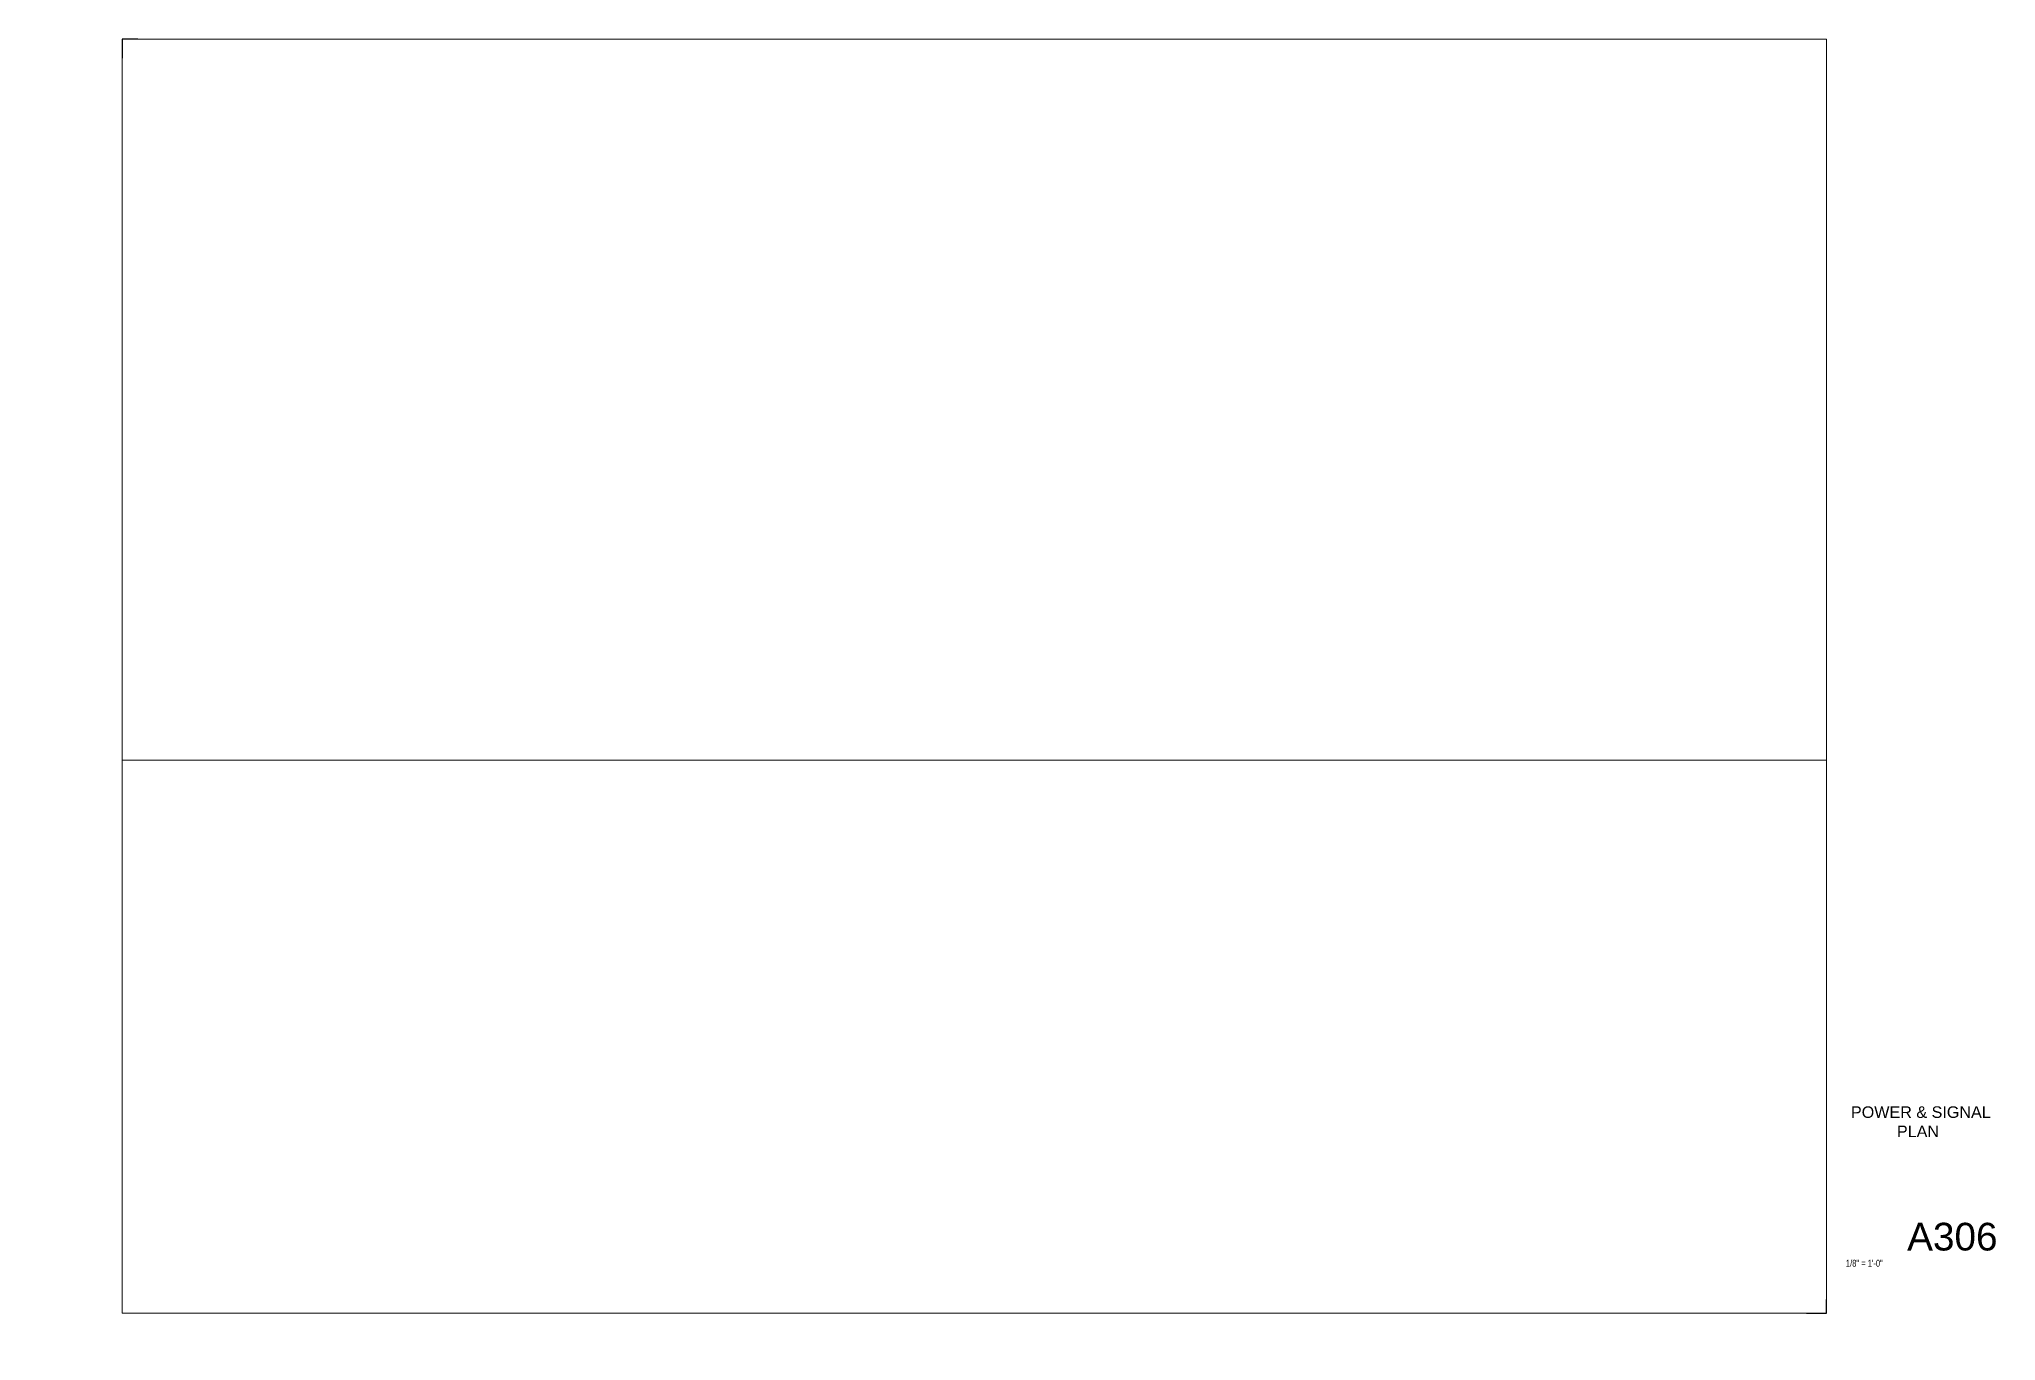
# Paper-space layout 'A300 - POWER AND SIGNAL PLAN 24x36' of a CAD drawing. Header units: inches. Extents: x 0 to 35.3, y 0 to 23.5.
import ezdxf
from ezdxf.enums import TextEntityAlignment as Align

# ---------------------------------------------------------------- set-up
doc = ezdxf.new("R2010")
doc.units = ezdxf.units.IN
doc.header["$LTSCALE"] = 96
doc.header["$MEASUREMENT"] = 0
doc.layers.add('TTLB', color=254, linetype='Continuous')
doc.layers.add('Viewport', color=14, linetype='Continuous', plot=False)
doc.styles.add('OTJ_Title1', font='swiss.ttf')
doc.styles.add('XFINE', font='helvlght.shx', dxfattribs={"width": 0.85, "bigfont": 'special.shx'})
doc.styles.add('XFINE_6', font='swissl.ttf', dxfattribs={"height": 0.208333})

# ---------------------------------------------------------------- blocks, each defined once
blk = doc.blocks.new('A$C66E010E5')
at = {"layer": 'TTLB', "color": 7, "style": 'OTJ_Title1', "width": 0.7}
blk.add_attdef('SHEET', text='', height=0.5, dxfattribs=at).set_placement((1.708, 0.542), align=Align.MIDDLE_CENTER)
at = {"layer": 'TTLB', "color": 7, "style": 'XFINE', "width": 0.75}
blk.add_attdef('SCALE', text='', height=0.125, dxfattribs=at).set_placement((0.208, 0.125), align=Align.TOP_CENTER)

psp = doc.layouts.new('A300 - POWER AND SIGNAL PLAN 24x36')

# ---------------------------------------------------------------- linework, layer by layer
at = {"layer": 'DefPoints'}
for points in [[(1.784, 23.49), (1.5, 23.49), (1.5, 23.147)], [(31.889, 0.5), (32.25, 0.5), (32.25, 0.748)]]:
    psp.add_lwpolyline(points, dxfattribs=at)
psp.add_point((0.003, 0.001), dxfattribs=at)

# ---------------------------------------------------------------- block references
ref = psp.add_blockref('A$C66E010E5', (32.724, 1.34))
ref.add_attrib('SHEET', 'A306', dxfattribs={"layer": 'TTLB', "color": 7, "height": 0.5, "style": 'OTJ_Title1'}).set_placement((34.52, 1.882), align=Align.MIDDLE_CENTER)
ref.add_attrib('SCALE', '1/8" = 1\'-0"', dxfattribs={"layer": 'TTLB', "color": 7, "height": 0.125, "style": 'XFINE', "width": 0.75}).set_placement((32.932, 1.465), align=Align.TOP_CENTER)

# ---------------------------------------------------------------- texts
at = {"insert": (32.362, 4.233), "char_height": 0.20833, "attachment_point": 1, "style": 'XFINE_6'}
psp.add_mtext_dynamic_manual_height_columns('\\pi0.32855;POWER & SIGNAL \\P\\pi1.1581;PLAN', width=2.97762, gutter_width=0.417, heights=[1.555], dxfattribs=at)

# ---------------------------------------------------------------- viewports
at = {"layer": 'Viewport'}
psp.add_viewport(center=(16.875, 16.984), size=(30.75, 13.01107), view_center_point=(2020.02, 1156.913), view_height=1261.13292, dxfattribs=at)
psp.add_viewport(center=(16.875, 5.489), size=(30.75, 9.97893), view_center_point=(-118.666, 2269.767), view_height=967.2341, status=3, dxfattribs=at)

doc.saveas('drawing.dxf')
